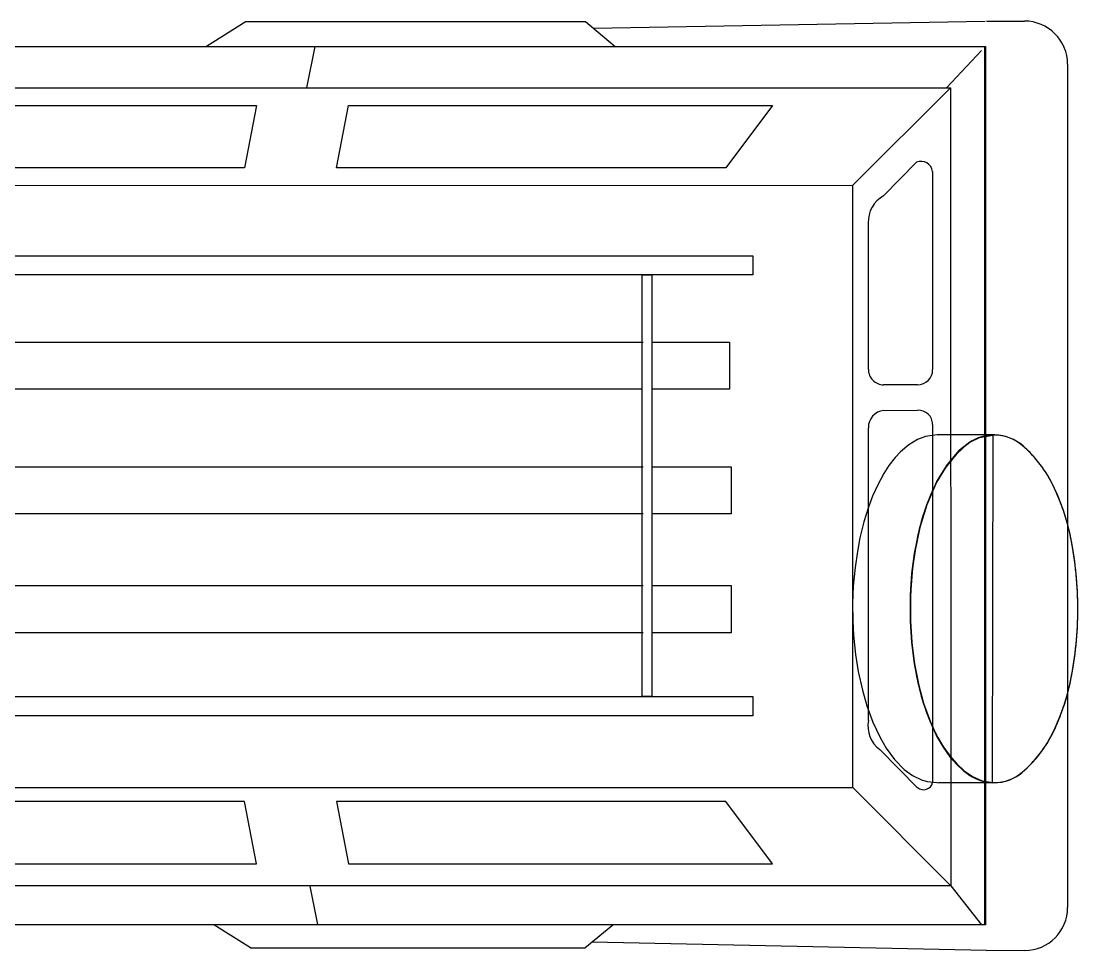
# Model space of a CAD drawing. Header units: millimetres. Extents: x 116290 to 180258, y 22146 to 121276.
# Drawn here: x 123366 to 125081, y 46074 to 47585 of the extents above; entities that cross this region are included whole.
import ezdxf

# ---------------------------------------------------------------- set-up
doc = ezdxf.new("R2010")
doc.units = ezdxf.units.MM

# ---------------------------------------------------------------- blocks, each defined once
blk = doc.blocks.new('A$C0D6D339B')
at = {"linetype": 'Continuous'}
for p, q in [((2966.6, 1559.6), (2902.1, 1519)), ((2966.5, 1559.6), (3517.2, 1559.6)), ((3517.2, 1559.6), (3565.6, 1519.3)), ((3529.9, 1548.9), (4166.4, 1560.5)), ((4168.3, 1560.5), (4229.8, 1560.5)), ((130.6, 1519.3), (4166.8, 1519.3)), ((3064.7, 1452.1), (3078.1, 1519.3)), ((4103.1, 1452.1), (4160.1, 1512.6)), ((4165.5, 92.9), (4165.5, 1517.8)), ((4166.8, 1519.3), (4166.8, 92.2)), ((4300, 1490.3), (4300, 120.7)), ((127.6, 1452.1), (4109.9, 1452.1)), ((3951.3, 1293.7), (4109.9, 1452.1)), ((4109.9, 1452.1), (4110.5, 155.9)), ((2389.4, 1423.4), (2982.9, 1423.4)), ((2982.9, 1423.4), (2963.6, 1322.1)), ((3113.2, 1322.1), (3132.5, 1423.4)), ((3132.5, 1423.4), (3821, 1423.4)), ((3821, 1423.4), (3745.2, 1322.1)), ((2963.6, 1322.1), (2370.1, 1322.1)), ((3745.2, 1322.1), (3113.2, 1322.1)), ((4001.2, 1276.5), (4054.7, 1331.5)), ((4080.9, 1316.1), (4080.9, 994.3)), ((1637.6, 1293), (3951.3, 1293.7)), ((3951.3, 315.7), (3951.3, 1293.7)), ((3976.5, 994.4), (3976.5, 1232.7)), ((2210.3, 1179.4), (3789.2, 1179.4)), ((3789.2, 1179.4), (3789.2, 1148.1)), ((3789.2, 1148.1), (2210.3, 1148.1)), ((3609.4, 1148.1), (3625, 1148.1)), ((3609.4, 463.2), (3609.4, 1148.1)), ((3625, 1148.1), (3625, 463.2)), ((2375.1, 1039), (3610.8, 1039)), ((3626.5, 1039), (3751, 1039)), ((3751, 1039), (3751, 962.3)), ((3608.7, 962.3), (2375.1, 962.3)), ((3751, 962.3), (3626.5, 962.3)), ((4056.2, 969.6), (4001.2, 969.7)), ((4001.2, 928.1), (4056.2, 928.2)), ((3976.5, 424.3), (3976.5, 899.7)), ((4080.9, 905.4), (4080.9, 323.4)), ((4056.3, 880.9), (4042, 872.2)), ((4056.3, 880.9), (4042, 872.2)), ((4069.4, 885.8), (4056.3, 880.9)), ((4069.4, 885.8), (4056.3, 880.9)), ((4088, 888.1), (4069.4, 885.8)), ((4088, 888.1), (4069.4, 885.8)), ((4182.1, 888.1), (4088, 888.1)), ((4089.6, 889.1), (4182.1, 889.1)), ((4141.4, 876.2), (4124.7, 863.2)), ((4124.7, 863.2), (4141.4, 876.2)), ((4156.7, 883.8), (4141.4, 876.2)), ((4141.4, 876.2), (4156.7, 883.8)), ((4182.1, 888.1), (4156.7, 883.8)), ((4156.7, 883.8), (4182.1, 888.1)), ((4177.9, 323.1), (4179, 888.1)), ((4028.7, 860.9), (4019.8, 851.3)), ((4028.7, 860.9), (4019.8, 851.3)), ((4042, 872.2), (4028.7, 860.9)), ((4042, 872.2), (4028.7, 860.9)), ((4124.7, 863.2), (4104.8, 840.3)), ((4104.8, 840.3), (4124.7, 863.2)), ((4019.8, 851.3), (4009.8, 838.3)), ((4019.8, 851.3), (4009.8, 838.3)), ((2374.1, 836.6), (3610.8, 836.6)), ((3625.5, 836.6), (3753.9, 836.6)), ((3753.9, 836.6), (3753.9, 759.9)), ((4001.7, 825.8), (3991.7, 807.3)), ((4001.7, 825.8), (3991.7, 807.3)), ((4009.8, 838.3), (4001.7, 825.8)), ((4009.8, 838.3), (4001.7, 825.8)), ((4104.8, 840.3), (4087.9, 812.5)), ((4087.9, 812.5), (4104.8, 840.3)), ((3991.7, 807.3), (3983.4, 788.8)), ((3991.7, 807.3), (3983.4, 788.8)), ((4087.9, 812.5), (4071.5, 774.6)), ((4071.5, 774.6), (4087.9, 812.5)), ((3983.4, 788.8), (3976.6, 770.6)), ((3983.4, 788.8), (3976.6, 770.6)), ((4071.5, 774.6), (4060.3, 737.7)), ((4060.3, 737.7), (4071.5, 774.6)), ((3610.8, 759.9), (2375.1, 759.9)), ((3753.9, 759.9), (3625.5, 759.9)), ((3976.6, 770.6), (3969.2, 747)), ((3976.6, 770.6), (3969.2, 747)), ((3969.2, 747), (3962.8, 720.8)), ((3969.2, 747), (3962.8, 720.8)), ((3962.8, 720.8), (3958.6, 699.1)), ((3962.8, 720.8), (3958.6, 699.1)), ((4060.3, 737.7), (4051.6, 695.7)), ((4051.6, 695.7), (4060.3, 737.7)), ((3958.6, 699.1), (3954.9, 673)), ((3958.6, 699.1), (3954.9, 673)), ((4051.6, 695.7), (4047.3, 662.9)), ((4047.3, 662.9), (4051.6, 695.7)), ((3954.9, 673), (3952.1, 642.7)), ((3954.9, 673), (3952.1, 642.7)), ((4047.3, 662.9), (4045, 628.4)), ((4045, 628.4), (4047.3, 662.9)), ((2375.1, 643.5), (3610.8, 643.5)), ((3626.5, 643.5), (3753.9, 643.5)), ((3753.9, 643.5), (3753.9, 566.8)), ((3952.1, 642.7), (3951, 614.1)), ((3952.1, 642.7), (3951, 614.1)), ((4045, 628.4), (4044.8, 586.3)), ((4044.8, 586.3), (4045, 628.4)), ((3951, 614.1), (3951.3, 585.5)), ((3951, 614.1), (3951.3, 585.5)), ((3951.3, 585.5), (3952.5, 562.8)), ((3951.3, 585.5), (3952.5, 562.8)), ((4044.8, 586.3), (4047.1, 551)), ((4047.1, 551), (4044.8, 586.3)), ((3610.8, 566.8), (2374.1, 566.8)), ((3753.9, 566.8), (3626.5, 566.8)), ((3952.5, 562.8), (3955.7, 531.6)), ((3952.5, 562.8), (3955.7, 531.6)), ((4047.1, 551), (4051.5, 516.5)), ((4051.5, 516.5), (4047.1, 551)), ((3955.7, 531.6), (3960.1, 503.9)), ((3955.7, 531.6), (3960.1, 503.9)), ((4051.5, 516.5), (4058.4, 481.4)), ((4058.4, 481.4), (4051.5, 516.5)), ((3960.1, 503.9), (3966.8, 473.6)), ((3960.1, 503.9), (3966.8, 473.6)), ((4058.4, 481.4), (4066.2, 452.7)), ((4066.2, 452.7), (4058.4, 481.4)), ((3966.8, 473.6), (3974.1, 448.3)), ((3966.8, 473.6), (3974.1, 448.3)), ((2210.3, 463.2), (3789.2, 463.2)), ((3625, 463.2), (3609.4, 463.2)), ((3789.2, 463.2), (3789.2, 431.9)), ((3974.1, 448.3), (3983.9, 421.6)), ((3974.1, 448.3), (3983.9, 421.6)), ((4066.2, 452.7), (4076.8, 423.1)), ((4076.8, 423.1), (4066.2, 452.7)), ((3789.2, 431.9), (2210.3, 431.9)), ((3983.9, 421.6), (3995.7, 396.4)), ((3983.9, 421.6), (3995.7, 396.4)), ((4076.8, 423.1), (4087.3, 400.1)), ((4087.3, 400.1), (4076.8, 423.1)), ((3995.7, 396.4), (4005.6, 379.5)), ((3995.7, 396.4), (4005.6, 379.5)), ((4087.3, 400.1), (4098.3, 380.8)), ((4098.3, 380.8), (4087.3, 400.1)), ((4005.6, 379.5), (4019.1, 361)), ((4005.6, 379.5), (4019.1, 361)), ((4098.3, 380.8), (4110.3, 363.9)), ((4110.3, 363.9), (4098.3, 380.8)), ((4056.2, 315.1), (3995, 377.3)), ((4019.1, 361), (4034.9, 344.8)), ((4019.1, 361), (4034.9, 344.8)), ((4110.3, 363.9), (4119.7, 353.2)), ((4119.7, 353.2), (4110.3, 363.9)), ((4034.9, 344.8), (4048.1, 335.1)), ((4034.9, 344.8), (4048.1, 335.1)), ((4119.7, 353.2), (4131.1, 342.6)), ((4131.1, 342.6), (4119.7, 353.2)), ((4048.1, 335.1), (4062.6, 327.9)), ((4048.1, 335.1), (4062.6, 327.9)), ((4062.6, 327.9), (4072.2, 325)), ((4062.6, 327.9), (4072.2, 325)), ((4131.1, 342.6), (4145.1, 333.1)), ((4145.1, 333.1), (4131.1, 342.6)), ((4145.1, 333.1), (4161.6, 326)), ((4161.6, 326), (4145.1, 333.1)), ((4161.6, 326), (4176.1, 323.4)), ((4177.9, 323.1), (4161.6, 326)), ((1636.6, 315.7), (3951.3, 315.7)), ((3951.3, 315.7), (4110.5, 155.9)), ((4072.2, 325), (4087.9, 323.3)), ((4072.2, 325), (4087.9, 323.3)), ((4087.9, 323.3), (4177.9, 323.1)), ((4087.9, 323.3), (4177.9, 323.1)), ((4181.3, 323.1), (4090.5, 323.1)), ((2963.6, 292.5), (2370.1, 292.5)), ((2982.9, 191.2), (2963.6, 292.5)), ((3745.2, 292.5), (3113.2, 292.5)), ((3113.2, 292.5), (3132.5, 191.2)), ((3821, 191.2), (3745.2, 292.5)), ((2389.4, 191.2), (2982.9, 191.2)), ((3132.5, 191.2), (3821, 191.2)), ((4110.5, 155.9), (127.6, 155.4)), ((3069.5, 155.2), (3082, 92.8)), ((4110.6, 155.9), (4160.1, 92.2)), ((4166.8, 92.2), (130.6, 92.2)), ((2973.3, 55), (2913.8, 92.2)), ((3516.4, 55.1), (3561.4, 92.6)), ((2973.3, 55), (3517.2, 55)), ((3527.8, 64.6), (4168.3, 51.1)), ((4230.4, 50.5), (4168.3, 50.1))]:
    blk.add_line(p, q, dxfattribs=at)
for centre, radius, start, end in [((4229.8, 1490.3), 70.2, 360, 90), ((4061.5, 1313.1), 19.6, 8.6918, 110.355), ((4023.7, 1234.9), 47.3, 118.436, 182.6843), ((4001.2, 994.4), 24.7, 180.0003, 270.0004), ((4056.2, 994.3), 24.7, 270, 0), ((4004.6, 900.2), 28.1, 96.9871, 181.0484), ((4057.8, 905.1), 23.1, 0.7095, 93.8511), ((4180.7, 817.2), 71, 91.3474, 131.154), ((4180.6, 818), 70.1, 90.0001, 130.6887), ((4180.6, 818), 70.1, 49.3111, 89.9998), ((4180.5, 817), 71.1, 48.5149, 88.638), ((4268.6, 716.6), 204.5, 131.154, 154.2922), ((4267.1, 717.4), 202.8, 130.6886, 154.277), ((4094.1, 717.4), 202.8, 25.7231, 49.3116), ((4090.2, 714.9), 207.4, 25.34, 48.5148), ((4406.8, 650.1), 357.9, 154.277, 168.7148), ((4406, 650.5), 356.9, 154.2923, 168.5543), ((3954.3, 650.1), 357.9, 11.2852, 25.723), ((3950, 648.5), 362.5, 11.0632, 25.3402), ((4627.2, 605.7), 582.6, 168.5541, 179.7061), ((4629.1, 605.7), 584.6, 168.7148, 180.0001), ((3732, 605.7), 584.6, 359.9999, 11.2852), ((3730.9, 605.7), 585.7, 359.8419, 11.0631), ((4631.2, 605.7), 586.7, 179.7061, 190.7856), ((4629.1, 605.7), 584.6, 179.9999, 191.2852), ((3733.1, 605.7), 583.5, 348.5809, 359.8419), ((3732, 605.7), 584.6, 348.7148, 0.0001), ((4417.5, 565), 369.1, 190.7857, 204.7664), ((4406.8, 561.3), 357.9, 191.2852, 205.723), ((3956.2, 560.6), 356, 334.1486, 348.5811), ((3954.3, 561.3), 357.9, 334.277, 348.7148), ((4023.5, 415.6), 47.8, 169.5602, 233.4324), ((4277.5, 500.4), 215, 204.7661, 227.1834), ((4267.1, 494), 202.8, 205.723, 229.3114), ((4094.9, 493.4), 201.9, 310.5738, 334.1484), ((4094.1, 494), 202.8, 310.6884, 334.2769), ((4181.1, 396.4), 73.1, 227.1837, 266.1242), ((4180.6, 393.4), 70.1, 229.3116, 270.0002), ((4180.6, 393.4), 70.1, 269.9999, 310.6885), ((4180.6, 393.3), 70.1, 269.9998, 310.5737), ((4066, 327), 15.3, 230.3406, 346.5758), ((4180.6, 389.1), 65.8, 266.1225, 268.0588), ((4180.6, 388.8), 65.5, 268.0662, 270.006), ((4229.8, 120.7), 70.2, 270.4348, 0)]:
    blk.add_arc(centre, radius, start, end, dxfattribs=at)

msp = doc.modelspace()

# ---------------------------------------------------------------- block references
msp.add_blockref('A$C0D6D339B', (120764.6, 46024.2))

doc.saveas('drawing.dxf')
